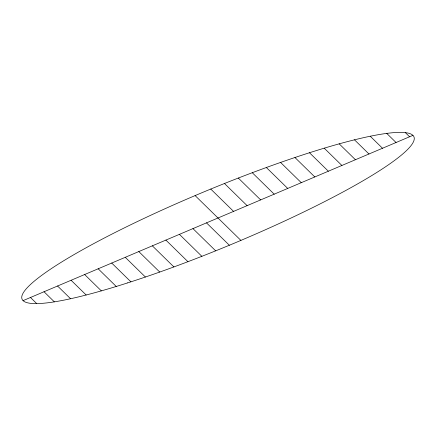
<?xml version="1.0" encoding="UTF-8"?>
<svg xmlns="http://www.w3.org/2000/svg" width="436" height="436" viewBox="0 0 436 436"><rect width="100%" height="100%" fill="white"/><g stroke="black" fill="none" stroke-linecap="round" stroke-linejoin="round"><path stroke-width="0.65" d="M23.075 300.627L412.925 135.356M405.366 132.642L409.584 136.773M386.727 133.394L396.046 142.512M370.224 136.234L382.508 148.251M354.484 139.82L368.97 153.995M339.192 143.842L355.427 159.734M324.215 148.175L341.889 165.473M309.478 152.742L328.352 171.212M294.938 157.505L314.808 176.951M280.571 162.432L301.271 182.689M266.352 167.506L287.733 188.434M252.27 172.716L274.195 194.173M238.312 178.046L260.652 199.911M224.475 183.496L247.114 205.65M210.752 189.055L233.576 211.389M195.105 195.584L240.895 240.4M206.495 222.872L229.352 245.239M192.957 228.611L215.662 250.831M179.419 234.35L201.863 256.314M165.876 240.089L187.938 261.682M152.338 245.828L173.899 266.93M138.801 251.572L159.718 272.042M125.257 257.311L145.401 277.018M111.72 263.05L130.914 281.836M98.182 268.789L116.243 286.463M84.644 274.527L101.343 290.872M71.101 280.266L86.154 294.998M57.563 286.011L70.567 298.736M44.025 291.749L54.347 301.854M30.482 297.488L36.738 303.609M127.704 282.871A212.087 29.517 -22.5 0 0 414.064 137.166A212.087 29.517 -22.5 0 0 112.232 233.947A212.087 29.517 -22.5 0 0 127.704 282.871"/></g></svg>
